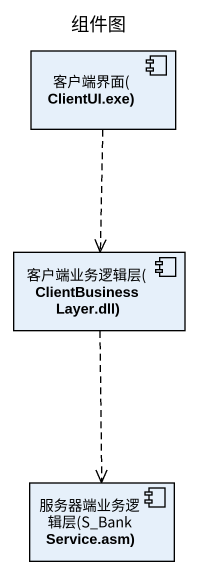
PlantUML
@startuml
title 组件图
component "客户端界面(ClientUI.exe)" as 客户端界面_ClientUI_exe
component "客户端业务逻辑层(ClientBusinessLayer.dll)" as 客户端业务逻辑层
component "服务器端业务逻辑层(S_BankService.asm)" as 服务器端业务逻辑层_S_BankService_asm
客户端界面_ClientUI_exe ..> 客户端业务逻辑层
客户端业务逻辑层 ..> 服务器端业务逻辑层_S_BankService_asm
@enduml
